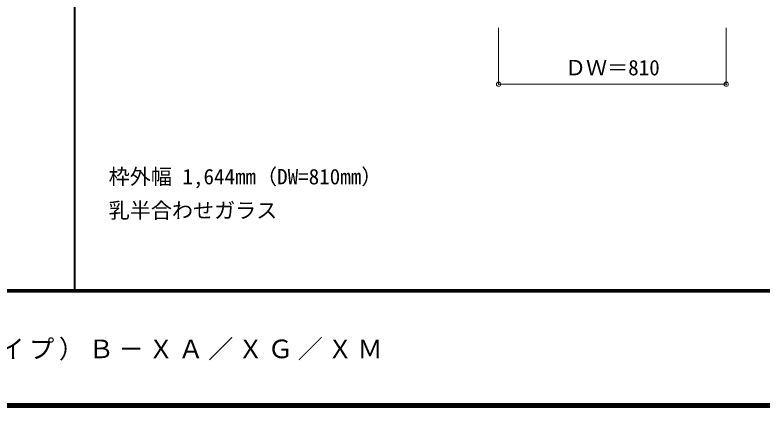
# Model space of a CAD drawing. Units: millimetres, scale not verified. Extents: x -6000 to 5700, y -4307 to 4260.
# Drawn here: x -2909 to -250, y -4205 to -2811 of the extents above; entities that cross this region are included whole.
import ezdxf
from ezdxf.enums import TextEntityAlignment as Align

# ---------------------------------------------------------------- set-up
doc = ezdxf.new("R2010")
doc.units = ezdxf.units.MM
doc.header["$LTSCALE"] = 30
doc.header["$PDMODE"] = 32
doc.header["$PDSIZE"] = 15
for name, color, linetype, lineweight in [('0-A_文字', 7, 'Continuous', 18), ('0-B_寸法', 4, 'Continuous', 9), ('F-1_枠', 6, 'Continuous', 40)]:
    doc.layers.add(name, color=color, linetype=linetype, lineweight=lineweight)
doc.layers.add('F-A_文字', color=7, linetype='Continuous')
doc.styles.add('ＭＳ ゴシック', font='')
doc.styles.get('ＭＳ ゴシック').set_extended_font_data('MS Gothic')

msp = doc.modelspace()

# ---------------------------------------------------------------- linework, layer by layer
at = {"layer": '0-B_寸法'}
for p, q in [((-1188, -3057.5), (-1188, -2857.5)), ((-378, -3057.5), (-378, -2857.5)), ((-1188, -3057.5), (-378, -3057.5))]:
    msp.add_line(p, q, dxfattribs=at)
at = {"layer": '0-B_寸法', "color": 7}
for p in [(-1188, -3057.5), (-378, -3057.5)]:
    msp.add_point(p, dxfattribs=at)
at = {"layer": 'F-1_枠'}
for p, q in [((-2695, -3790), (-2695, 4175)), ((5700, -3790), (-6000, -3790)), ((5700, -3795), (-6000, -3795)), ((5700, -4195), (-6000, -4195)), ((5700, -4200), (-6000, -4200)), ((5700, -4205), (-6000, -4205))]:
    msp.add_line(p, q, dxfattribs=at)

# ---------------------------------------------------------------- texts
at = {"layer": '0-A_文字', "style": 'ＭＳ ゴシック'}
for s, p in [('枠外幅 1,644mm（DW=810mm）', (-2575, -3430)), ('乳半合わせガラス', (-2575, -3550))]:
    msp.add_text(s, height=54.99, dxfattribs=at).set_placement(p, align=Align.BOTTOM_LEFT)
at = {"layer": '0-B_寸法', "color": 7, "style": 'ＭＳ ゴシック'}
msp.add_text('ＤＷ＝810', height=54.99, dxfattribs=at).set_placement((-951.75, -3042.5), align=Align.BOTTOM_LEFT)
at = {"layer": 'F-A_文字', "insert": (-5247.55, -4040), "char_height": 65.98, "attachment_point": 7, "style": 'ＭＳ ゴシック'}
msp.add_mtext('\\T1.18;ドレタス\u3000Ｈ24（3方枠）引き違い戸（レールタイプ）Ｂ－ＸＡ／ＸＧ／ＸＭ', dxfattribs=at)

doc.saveas('drawing.dxf')
